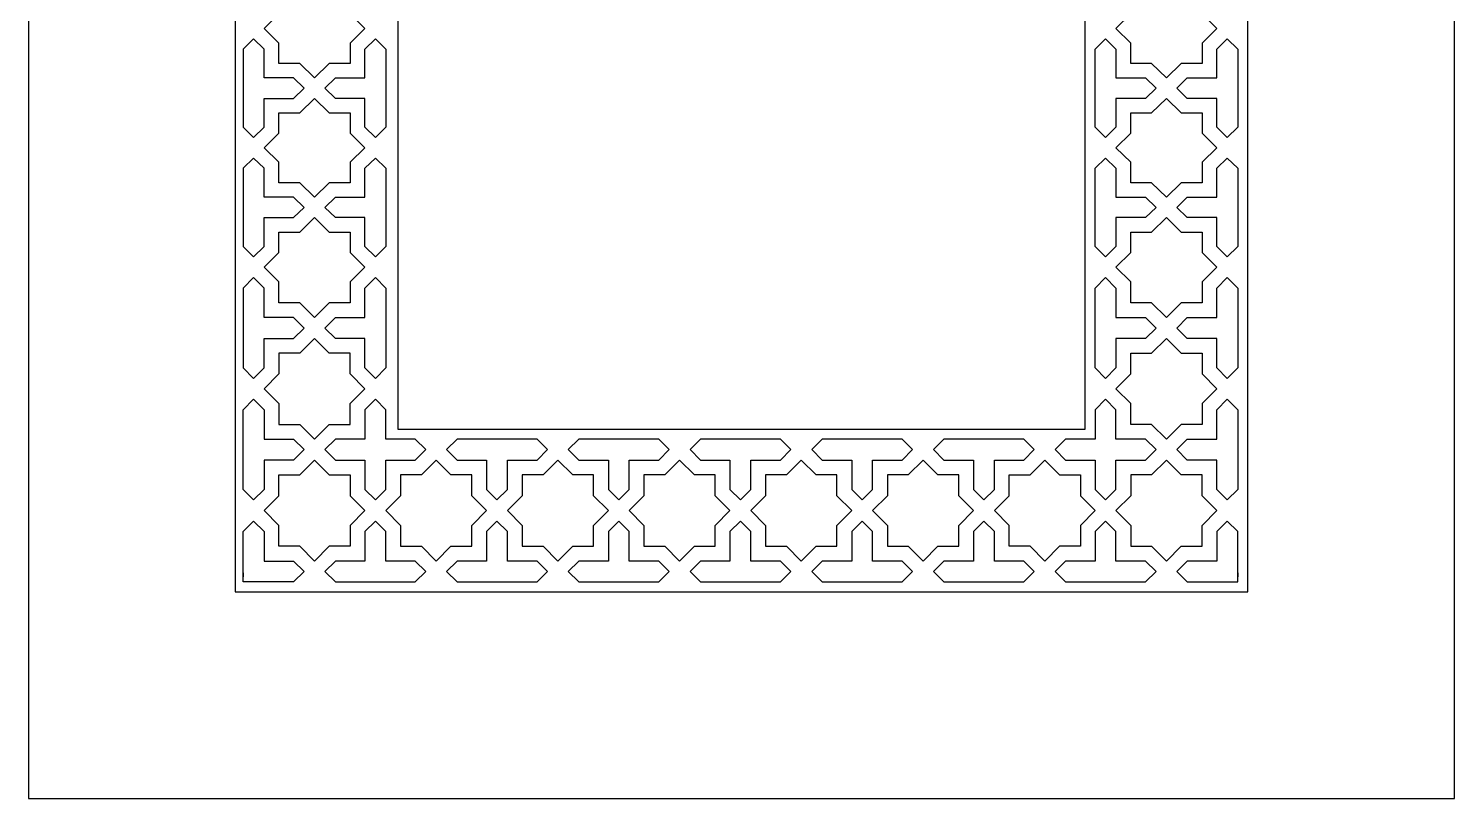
# Model space of a CAD drawing. Extents: x 3770 to 4770, y -395 to 1605.
# Drawn here: x 3770 to 4770, y -395 to 145 of the extents above; entities that cross this region are included whole.
import ezdxf

# ---------------------------------------------------------------- set-up
doc = ezdxf.new("R2010")
doc.units = 0
doc.layers.add('LAYER_1', color=18, linetype='CONTINUOUS')
doc.layers.add('LAYER_2', color=5, linetype='CONTINUOUS')

msp = doc.modelspace()

# ---------------------------------------------------------------- linework, layer by layer
at = {"layer": 'LAYER_1'}
for points in [[(4769.8, -394.8), (4769.8, 1605.2), (3769.8, 1605.2), (3769.8, -394.8)], [(3935, 145.1), (3945.3, 155.3), (3945.3, 169.6), (3960, 169.6), (3970.3, 179.8), (3980.7, 169.6), (3995.3, 169.6), (3995.3, 155.3), (4005.7, 145.1), (3995.3, 134.9), (3995.3, 120.6), (3980.7, 120.6), (3970.3, 110.5), (3960, 120.6), (3945.3, 120.6), (3945.3, 134.9)], [(4532.4, 145.1), (4542.8, 155.3), (4542.8, 169.6), (4557.4, 169.6), (4567.8, 179.8), (4578.1, 169.6), (4592.8, 169.6), (4592.8, 155.3), (4603.1, 145.1), (4592.8, 134.9), (4592.8, 120.6), (4578.1, 120.6), (4567.8, 110.5), (4557.4, 120.6), (4542.8, 120.6), (4542.8, 134.9)], [(3963, 103.3), (3963, 103.3), (3955.7, 110.5), (3935, 110.5), (3935, 130.7), (3927.6, 137.9), (3920.3, 130.7), (3920.3, 103.3), (3920.3, 75.9), (3927.6, 68.7), (3935, 75.9), (3935, 96.1), (3955.7, 96.1), (3963, 103.3)], [(3977.6, 103.3), (3985, 110.5), (4005.7, 110.5), (4005.7, 130.7), (4013, 137.9), (4013, 137.9), (4013, 137.9), (4020.3, 130.7), (4020.3, 110.5), (4020.3, 110.5), (4020.3, 103.3), (4020.3, 96.1), (4020.3, 96.1), (4020.3, 75.9), (4013, 68.7), (4013, 68.7), (4013, 68.7), (4005.7, 75.9), (4005.7, 96.1), (3985, 96.1)], [(4517.8, 103.3), (4517.8, 110.5), (4517.8, 110.5), (4517.8, 130.7), (4525.1, 137.9), (4525.1, 137.9), (4525.1, 137.9), (4532.4, 130.7), (4532.4, 110.5), (4553.1, 110.5), (4560.5, 103.3), (4553.1, 96.1), (4532.4, 96.1), (4532.4, 75.9), (4525.1, 68.7), (4525.1, 68.7), (4525.1, 68.7), (4517.8, 75.9), (4517.8, 96.1), (4517.8, 96.1)], [(4575.1, 103.3), (4575.1, 103.3), (4582.4, 110.5), (4603.1, 110.5), (4603.1, 130.7), (4610.4, 137.9), (4617.8, 130.7), (4617.8, 103.3), (4617.8, 75.9), (4610.4, 68.7), (4603.1, 75.9), (4603.1, 96.1), (4582.4, 96.1), (4575.1, 103.3)], [(3935, 61.5), (3945.3, 71.7), (3945.3, 86), (3960, 86), (3970.3, 96.1), (3980.7, 86), (3995.3, 86), (3995.3, 71.7), (4005.7, 61.5), (3995.3, 51.3), (3995.3, 37), (3980.7, 37), (3970.3, 26.8), (3960, 37), (3945.3, 37), (3945.3, 51.3)], [(4532.4, 61.5), (4542.8, 71.7), (4542.8, 86), (4557.4, 86), (4567.8, 96.1), (4578.1, 86), (4592.8, 86), (4592.8, 71.7), (4603.1, 61.5), (4592.8, 51.3), (4592.8, 37), (4578.1, 37), (4567.8, 26.8), (4557.4, 37), (4542.8, 37), (4542.8, 51.3)], [(3963, 19.7), (3963, 19.7), (3955.7, 26.8), (3935, 26.8), (3935, 47.1), (3927.6, 54.2), (3920.3, 47.1), (3920.3, 19.7), (3920.3, -7.8), (3927.6, -14.9), (3935, -7.8), (3935, 12.5), (3955.7, 12.5), (3963, 19.7)], [(3977.6, 19.7), (3985, 26.8), (4005.7, 26.8), (4005.7, 47.1), (4013, 54.2), (4013, 54.2), (4013, 54.2), (4020.3, 47.1), (4020.3, 26.8), (4020.3, 26.8), (4020.3, 19.7), (4020.3, 12.5), (4020.3, 12.5), (4020.3, -7.8), (4013, -14.9), (4013, -14.9), (4013, -14.9), (4005.7, -7.8), (4005.7, 12.5), (3985, 12.5)], [(4517.8, 19.7), (4517.8, 26.8), (4517.8, 26.8), (4517.8, 47.1), (4525.1, 54.2), (4525.1, 54.2), (4525.1, 54.2), (4532.4, 47.1), (4532.4, 26.8), (4553.1, 26.8), (4560.5, 19.7), (4553.1, 12.5), (4532.4, 12.5), (4532.4, -7.8), (4525.1, -14.9), (4525.1, -14.9), (4525.1, -14.9), (4517.8, -7.8), (4517.8, 12.5), (4517.8, 12.5)], [(4575.1, 19.7), (4575.1, 19.7), (4582.4, 26.8), (4603.1, 26.8), (4603.1, 47.1), (4610.4, 54.2), (4617.8, 47.1), (4617.8, 19.7), (4617.8, -7.8), (4610.4, -14.9), (4603.1, -7.8), (4603.1, 12.5), (4582.4, 12.5), (4575.1, 19.7)], [(3935, -22.2), (3945.3, -12), (3945.3, 2.4), (3960, 2.4), (3970.3, 12.5), (3980.7, 2.4), (3995.3, 2.4), (3995.3, -12), (4005.7, -22.2), (3995.3, -32.6), (3995.3, -47.2), (3980.7, -47.2), (3970.3, -57.5), (3960, -47.2), (3945.3, -47.2), (3945.3, -32.6)], [(4532.4, -22.2), (4542.8, -12), (4542.8, 2.4), (4557.4, 2.4), (4567.8, 12.5), (4578.1, 2.4), (4592.8, 2.4), (4592.8, -12), (4603.1, -22.2), (4592.8, -32.6), (4592.8, -47.2), (4578.1, -47.2), (4567.8, -57.5), (4557.4, -47.2), (4542.8, -47.2), (4542.8, -32.6)], [(3963, -64.9), (3963, -64.9), (3955.7, -57.5), (3935, -57.5), (3935, -36.9), (3927.6, -29.5), (3920.3, -36.9), (3920.3, -64.9), (3920.3, -92.8), (3927.6, -100.2), (3935, -92.9), (3935, -72.2), (3955.7, -72.2), (3963, -64.9)], [(3977.6, -64.9), (3985, -57.5), (4005.7, -57.5), (4005.7, -36.9), (4013, -29.5), (4013, -29.5), (4013, -29.5), (4020.3, -36.9), (4020.3, -57.5), (4020.3, -57.5), (4020.3, -64.9), (4020.3, -72.2), (4020.3, -72.2), (4020.3, -92.9), (4013, -100.2), (4013, -100.2), (4013, -100.2), (4005.7, -92.9), (4005.7, -72.2), (3985, -72.2)], [(4517.8, -64.9), (4517.8, -57.5), (4517.8, -57.5), (4517.8, -36.9), (4525.1, -29.5), (4525.1, -29.5), (4525.1, -29.5), (4532.4, -36.9), (4532.4, -57.5), (4553.1, -57.5), (4560.5, -64.9), (4553.1, -72.2), (4532.4, -72.2), (4532.4, -92.9), (4525.1, -100.2), (4525.1, -100.2), (4525.1, -100.2), (4517.8, -92.9), (4517.8, -72.2), (4517.8, -72.2)], [(4575.1, -64.9), (4575.1, -64.9), (4582.4, -57.5), (4603.1, -57.5), (4603.1, -36.9), (4610.4, -29.5), (4617.8, -36.9), (4617.8, -64.9), (4617.8, -92.8), (4610.4, -100.2), (4603.1, -92.9), (4603.1, -72.2), (4582.4, -72.2), (4575.1, -64.9)], [(3960, -82.5), (3945.3, -82.5), (3945.3, -97.1), (3935, -107.5), (3945.3, -117.9), (3945.3, -132.6), (3960, -132.6), (3970.3, -142.9), (3980.7, -132.6), (3995.3, -132.6), (3995.3, -117.9), (4005.7, -107.5), (3995.3, -97.1), (3995.3, -82.5), (3980.7, -82.5), (3970.3, -72.2)], [(4578.1, -82.5), (4592.8, -82.5), (4592.8, -97.1), (4603.1, -107.5), (4592.8, -117.9), (4592.8, -132.6), (4578.1, -132.6), (4567.8, -142.9), (4557.4, -132.6), (4542.8, -132.6), (4542.8, -117.9), (4532.4, -107.5), (4542.8, -97.1), (4542.8, -82.5), (4557.4, -82.5), (4567.8, -72.2)], [(3920.3, -150.2), (3920.3, -122.2), (3927.6, -114.9), (3935, -122.2), (3935, -142.9), (3955.7, -142.9), (3963, -150.2), (3955.7, -157.5), (3935, -157.5), (3935, -178.2), (3927.6, -185.5), (3920.3, -178.2)], [(4013, -185.5), (4020.3, -178.2), (4020.3, -157.5), (4041, -157.5), (4048.3, -150.2), (4041, -142.9), (4020.3, -142.9), (4020.3, -122.2), (4013, -114.9), (4005.7, -122.2), (4005.7, -142.9), (3985, -142.9), (3977.6, -150.2), (3985, -157.5), (4005.7, -157.5), (4005.7, -178.2)], [(4525.1, -185.5), (4532.4, -178.2), (4532.4, -157.5), (4553.1, -157.5), (4560.5, -150.2), (4553.1, -142.9), (4532.4, -142.9), (4532.4, -122.2), (4525.1, -114.9), (4517.8, -122.2), (4517.8, -142.9), (4497.1, -142.9), (4489.7, -150.2), (4497.1, -157.5), (4517.8, -157.5), (4517.8, -178.2)], [(4575.1, -150.2), (4582.4, -142.9), (4603.1, -142.9), (4603.1, -122.2), (4610.4, -114.9), (4617.8, -122.2), (4617.8, -150.2), (4617.8, -178.2), (4610.4, -185.5), (4603.1, -178.2), (4603.1, -157.5), (4582.4, -157.5)], [(4098.3, -185.5), (4098.3, -185.5), (4105.7, -178.2), (4105.7, -157.5), (4126.4, -157.5), (4133.7, -150.2), (4126.4, -142.9), (4124.4, -142.9), (4098.3, -142.9), (4072.3, -142.9), (4070.3, -142.9), (4063, -150.2), (4070.3, -157.5), (4091, -157.5), (4091, -178.2), (4098.3, -185.5)], [(4183.7, -185.5), (4183.7, -185.5), (4191, -178.2), (4191, -157.5), (4211.7, -157.5), (4219, -150.2), (4211.7, -142.9), (4165.7, -142.9), (4155.7, -142.9), (4148.3, -150.2), (4155.7, -157.5), (4176.4, -157.5), (4176.4, -178.2), (4183.7, -185.5)], [(4269, -185.5), (4269, -185.5), (4276.4, -178.2), (4276.4, -157.5), (4297.1, -157.5), (4304.4, -150.2), (4297.1, -142.9), (4269, -142.9), (4241, -142.9), (4233.7, -150.2), (4241, -157.5), (4261.7, -157.5), (4261.7, -178.2), (4269, -185.5)], [(4354.4, -185.5), (4354.4, -185.5), (4361.7, -178.2), (4361.7, -157.5), (4382.4, -157.5), (4389.7, -150.2), (4382.4, -142.9), (4372.4, -142.9), (4326.4, -142.9), (4319, -150.2), (4326.4, -157.5), (4347.1, -157.5), (4347.1, -178.2), (4354.4, -185.5)], [(4439.7, -185.5), (4439.7, -185.5), (4447.1, -178.2), (4447.1, -157.5), (4467.8, -157.5), (4475.1, -150.2), (4467.8, -142.9), (4465.8, -142.9), (4439.7, -142.9), (4413.7, -142.9), (4411.7, -142.9), (4404.4, -150.2), (4411.7, -157.5), (4432.4, -157.5), (4432.4, -178.2), (4439.7, -185.5)], [(3960, -217.9), (3945.3, -217.9), (3945.3, -203.3), (3935, -192.9), (3945.3, -182.5), (3945.3, -167.9), (3960, -167.9), (3970.3, -157.5), (3980.7, -167.9), (3995.3, -167.9), (3995.3, -182.5), (4005.7, -192.9), (3995.3, -203.3), (3995.3, -217.9), (3980.7, -217.9), (3970.3, -228.3)], [(4066, -217.9), (4080.7, -217.9), (4080.7, -203.3), (4091, -192.9), (4080.7, -182.5), (4080.7, -167.9), (4066, -167.9), (4055.7, -157.5), (4045.3, -167.9), (4030.7, -167.9), (4030.7, -182.5), (4020.3, -192.9), (4030.7, -203.3), (4030.7, -217.9), (4045.3, -217.9), (4055.7, -228.3)], [(4141, -228.3), (4151.4, -217.9), (4166, -217.9), (4166, -203.3), (4176.4, -192.9), (4166, -182.5), (4166, -167.9), (4151.4, -167.9), (4141, -157.5), (4130.7, -167.9), (4116, -167.9), (4116, -182.5), (4105.7, -192.9), (4116, -203.3), (4116, -217.9), (4130.7, -217.9)], [(4226.4, -228.3), (4236.7, -217.9), (4251.4, -217.9), (4251.4, -203.3), (4261.7, -192.9), (4251.4, -182.5), (4251.4, -167.9), (4236.7, -167.9), (4226.4, -157.5), (4216, -167.9), (4201.4, -167.9), (4201.4, -182.5), (4191, -192.9), (4201.4, -203.3), (4201.4, -217.9), (4216, -217.9)], [(4311.7, -228.3), (4322.1, -217.9), (4336.7, -217.9), (4336.7, -203.3), (4347.1, -192.9), (4336.7, -182.5), (4336.7, -167.9), (4322.1, -167.9), (4311.7, -157.5), (4301.4, -167.9), (4286.7, -167.9), (4286.7, -182.5), (4276.4, -192.9), (4286.7, -203.3), (4286.7, -217.9), (4301.4, -217.9)], [(4397.1, -228.3), (4407.4, -217.9), (4422.1, -217.9), (4422.1, -203.3), (4432.4, -192.9), (4422.1, -182.5), (4422.1, -167.9), (4407.4, -167.9), (4397.1, -157.5), (4386.7, -167.9), (4372.1, -167.9), (4372.1, -182.5), (4361.7, -192.9), (4372.1, -203.3), (4372.1, -217.9), (4386.7, -217.9)], [(4472.1, -217.9), (4457.4, -217.9), (4457.4, -203.3), (4447.1, -192.9), (4457.4, -182.5), (4457.4, -167.9), (4472.1, -167.9), (4482.4, -157.5), (4492.8, -167.9), (4507.4, -167.9), (4507.4, -182.5), (4517.8, -192.9), (4507.4, -203.3), (4507.4, -217.9), (4492.8, -217.9), (4482.4, -228.3)], [(4578.1, -217.9), (4592.8, -217.9), (4592.8, -203.3), (4603.1, -192.9), (4592.8, -182.5), (4592.8, -167.9), (4578.1, -167.9), (4567.8, -157.5), (4557.4, -167.9), (4542.8, -167.9), (4542.8, -182.5), (4532.4, -192.9), (4542.8, -203.3), (4542.8, -217.9), (4557.4, -217.9), (4567.8, -228.3)], [(3920.3, -239.3), (3920.3, -235.6), (3920.3, -207.6), (3927.6, -200.3), (3935, -207.6), (3935, -228.3), (3955.7, -228.3), (3963, -235.6), (3955.7, -242.9), (3935, -242.9), (3920.3, -242.9), (3920.3, -236.5)], [(4013, -242.9), (4020.3, -242.9), (4041, -242.9), (4048.3, -235.6), (4041, -228.3), (4020.3, -228.3), (4020.3, -207.6), (4013, -200.3), (4005.7, -207.6), (4005.7, -228.3), (3985, -228.3), (3977.6, -235.6), (3985, -242.9), (4005.7, -242.9)], [(4098.3, -242.9), (4105.7, -242.9), (4126.4, -242.9), (4133.7, -235.6), (4126.4, -228.3), (4105.7, -228.3), (4105.7, -207.6), (4098.3, -200.3), (4091, -207.6), (4091, -228.3), (4070.3, -228.3), (4063, -235.6), (4070.3, -242.9), (4091, -242.9)], [(4183.7, -242.9), (4191, -242.9), (4211.7, -242.9), (4219, -235.6), (4211.7, -228.3), (4191, -228.3), (4191, -207.6), (4183.7, -200.3), (4176.4, -207.6), (4176.4, -228.3), (4155.7, -228.3), (4148.3, -235.6), (4155.7, -242.9), (4176.4, -242.9)], [(4269, -242.9), (4276.4, -242.9), (4297.1, -242.9), (4304.4, -235.6), (4297.1, -228.3), (4276.4, -228.3), (4276.4, -207.6), (4269, -200.3), (4261.7, -207.6), (4261.7, -228.3), (4241, -228.3), (4233.7, -235.6), (4241, -242.9), (4261.7, -242.9)], [(4354.4, -242.9), (4361.7, -242.9), (4382.4, -242.9), (4389.7, -235.6), (4382.4, -228.3), (4361.7, -228.3), (4361.7, -207.6), (4354.4, -200.3), (4347.1, -207.6), (4347.1, -228.3), (4326.4, -228.3), (4319, -235.6), (4326.4, -242.9), (4347.1, -242.9)], [(4439.7, -242.9), (4447.1, -242.9), (4467.8, -242.9), (4475.1, -235.6), (4467.8, -228.3), (4447.1, -228.3), (4447.1, -207.6), (4439.7, -200.3), (4432.4, -207.6), (4432.4, -228.3), (4411.7, -228.3), (4404.4, -235.6), (4411.7, -242.9), (4432.4, -242.9)], [(4525.1, -242.9), (4532.4, -242.9), (4553.1, -242.9), (4560.5, -235.6), (4553.1, -228.3), (4532.4, -228.3), (4532.4, -207.6), (4525.1, -200.3), (4517.8, -207.6), (4517.8, -228.3), (4497.1, -228.3), (4489.7, -235.6), (4497.1, -242.9), (4517.8, -242.9)], [(4617.8, -239.3), (4617.8, -235.6), (4617.8, -207.6), (4610.4, -200.3), (4603.1, -207.6), (4603.1, -228.3), (4582.4, -228.3), (4575.1, -235.6), (4582.4, -242.9), (4603.1, -242.9), (4617.8, -242.9), (4617.8, -236.5)]]:
    msp.add_lwpolyline(points, close=True, dxfattribs=at)
at = {"layer": 'LAYER_2'}
for points in [[(3914.8, -249.8), (4624.8, -249.8), (4624.8, 1460.2), (3914.8, 1460.2)], [(4510.8, -135.8), (4510.8, 1346.2), (4028.8, 1346.2), (4028.8, -135.8)]]:
    msp.add_lwpolyline(points, close=True, dxfattribs=at)

doc.saveas('drawing.dxf')
